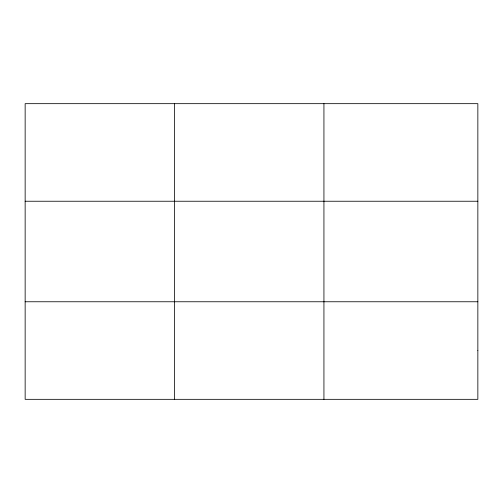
<?xml version="1.0" encoding="UTF-8"?>
<svg xmlns="http://www.w3.org/2000/svg" width="503" height="503" viewBox="0 0 503 503"><rect width="100%" height="100%" fill="white"/><g stroke="black" fill="none" stroke-linecap="round" stroke-linejoin="round"><path stroke-width="0.75" d="M174.541 103.668L174.541 399.332M323.932 103.668L323.932 399.332M25.15 201.238L477.85 201.238M25.15 301.762L477.85 301.762M477.85 350.547L477.85 399.332L25.15 399.332L25.15 103.668L477.85 103.668L477.85 350.547"/></g></svg>
